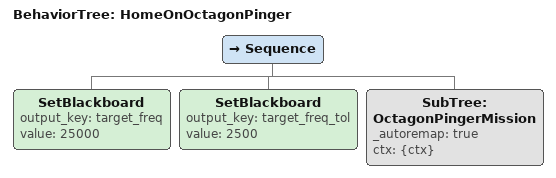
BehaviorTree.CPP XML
<root BTCPP_format="4">
    <BehaviorTree ID="HomeOnOctagonPinger">
        <Sequence>
            <SetBlackboard output_key="target_freq" value="25000"/>
            <SetBlackboard output_key="target_freq_tol" value="2500"/>
            <SubTree ID="OctagonPingerMission" _autoremap="true" ctx="{ctx}"/>
        </Sequence>
    </BehaviorTree>
</root>
